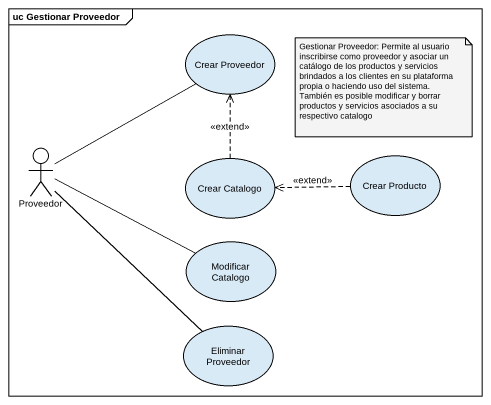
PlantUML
@startuml
mainframe uc Gestionar Proveedor
usecase "Crear Proveedor" as Crear_Proveedor
actor Proveedor
usecase "Crear Catalogo" as Crear_Catalogo
usecase "Crear Producto" as Crear_Producto
usecase "Modificar Catalogo" as Modificar_Catalogo
usecase "Eliminar Proveedor" as Eliminar_Proveedor
Proveedor -up- Crear_Proveedor
Proveedor -right- Modificar_Catalogo
Proveedor -- Eliminar_Proveedor
Crear_Catalogo .up.> Crear_Proveedor : <<extend>>
Crear_Producto .left.> Crear_Catalogo : <<extend>>
note as N1
  Gestionar Proveedor: Permite al usuario inscribirse como proveedor y asociar un catálogo de los productos y servicios brindados a los clientes en su plataforma propia o haciendo uso del sistema. También es posible modificar y borrar productos y servicios asociados a su respectivo catalogo
end note
@enduml
